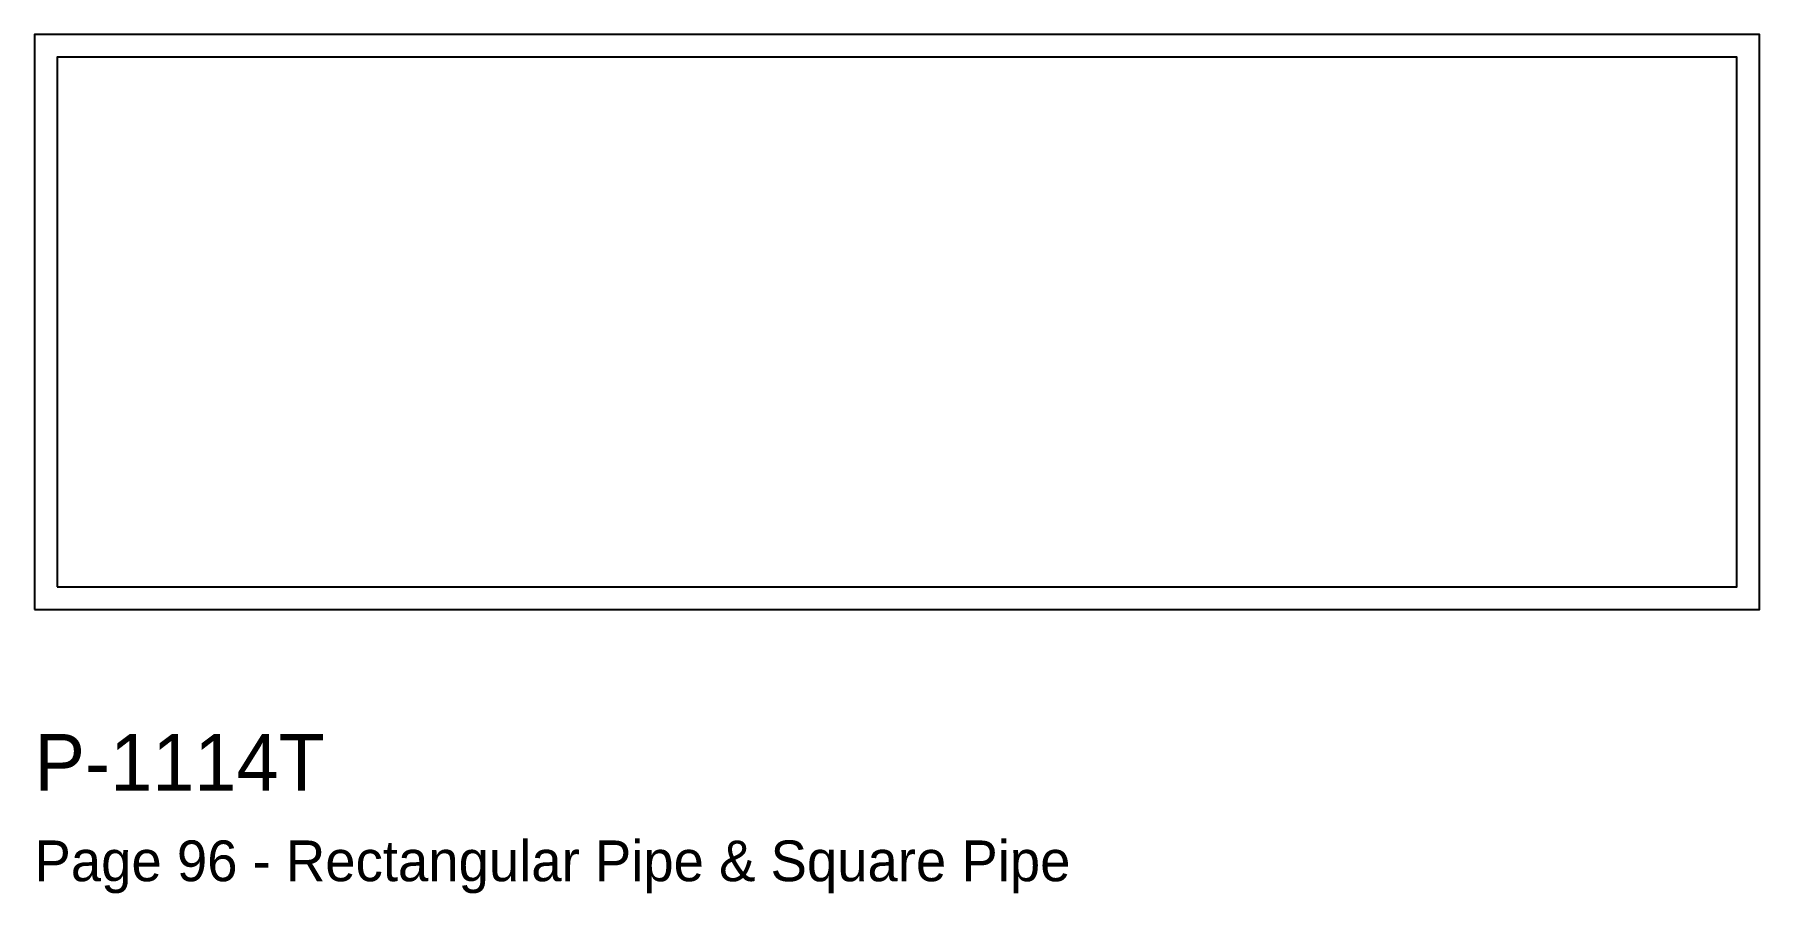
# Model space of a CAD drawing. Header units: millimetres. Extents: x 0 to 76.2, y -12.5 to 25.4.
import ezdxf

# ---------------------------------------------------------------- set-up
doc = ezdxf.new("R2010")
doc.units = ezdxf.units.MM
doc.layers.add('INFO', color=7, linetype='Continuous')
doc.layers.add('PROFILE', color=7, linetype='Continuous')

msp = doc.modelspace()

# ---------------------------------------------------------------- linework, layer by layer
at = {"layer": 'PROFILE'}
for points in [[(0, 0), (76.2, 0), (76.2, 25.4), (0, 25.4)], [(1, 1), (75.2, 1), (75.2, 24.4), (1, 24.4)]]:
    msp.add_lwpolyline(points, close=True, dxfattribs=at)

# ---------------------------------------------------------------- texts
at = {"layer": 'INFO'}
for s, height, p in [('P-1114T', 2.5, (0, -8)), ('Page 96 - Rectangular Pipe & Square Pipe', 1.8, (0, -12))]:
    msp.add_text(s, height=height, dxfattribs=at).set_placement(p)

doc.saveas('drawing.dxf')
